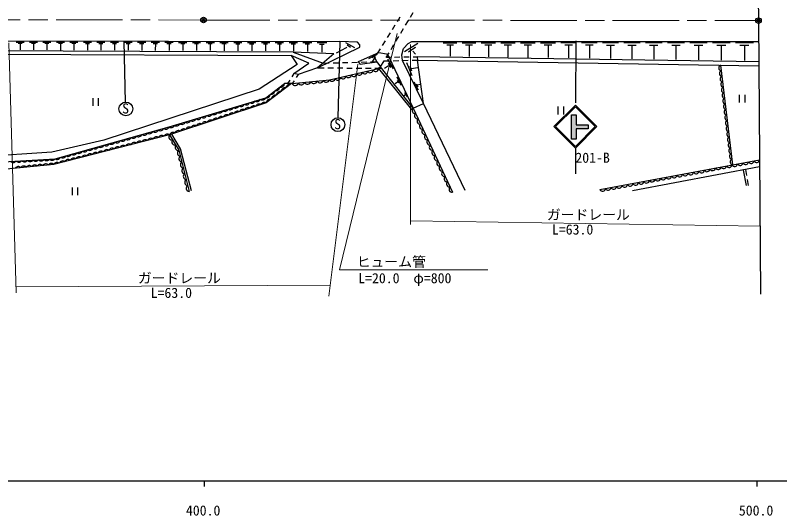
# Model space of a CAD drawing. Units: millimetres, scale not verified. Extents: x 40000 to 680000, y 20000 to 380000.
# Drawn here: x 433869 to 572118, y 198715 to 289210 of the extents above; entities that cross this region are included whole.
import ezdxf
from ezdxf.enums import TextEntityAlignment as Align

# ---------------------------------------------------------------- set-up
doc = ezdxf.new("R2010")
doc.units = ezdxf.units.MM
doc.header["$LTSCALE"] = 1000
doc.header["$PDMODE"] = 32
doc.header["$PDSIZE"] = 500
doc.linetypes.add('CHAIN', pattern=[18.5, 12, -1.5, 3.5, -1.5])
for name, color, linetype, lineweight in [('M-BGD', 7, 'Continuous', 25), ('M-BMK', 2, 'CHAIN', 13), ('M-BMK-SRVR', 3, 'Continuous', 25), ('M-STR-HTXT', 7, 'Continuous', 13), ('M-STR-STRC', 7, 'Continuous', 25), ('M-TTL-BAND', 7, 'Continuous', 25)]:
    doc.layers.add(name, color=color, linetype=linetype, lineweight=lineweight)
doc.layers.add('M-OTRS', color=6, linetype='Continuous')
doc.styles.add('ＭＳ ゴシック', font='')
doc.styles.get('ＭＳ ゴシック').set_extended_font_data('MS Gothic')

msp = doc.modelspace()

# ---------------------------------------------------------------- hatches: boundary and pattern name
at = {"layer": 'M-BGD'}
for points in [[(534480, 271232), (535279, 271232), (535279, 269375), (537497, 269375), (537497, 268655), (535311, 268655), (535311, 266814), (534480, 266814)], [(535311, 266814), (535311, 268655), (537497, 268655), (537497, 269375), (535279, 269375), (535279, 271232), (534480, 271232), (534480, 266814)], [(535311, 266814), (535311, 268655), (537497, 268655), (537497, 269375), (535279, 269375), (535279, 271232), (534480, 271232), (534480, 266814)], [(535311, 266814), (535311, 268655), (537497, 268655), (537497, 269375), (535279, 269375), (535279, 271232), (534480, 271232), (534480, 266814)], [(535311, 266814), (535311, 268655), (537497, 268655), (537497, 269375), (535279, 269375), (535279, 271232), (534480, 271232), (534480, 266814)], [(535311, 266814), (535311, 268655), (537497, 268655), (537497, 269375), (535279, 269375), (535279, 271232), (534480, 271232), (534480, 266814)]]:
    msp.add_hatch(color=256, dxfattribs=at).paths.add_polyline_path(points)

# ---------------------------------------------------------------- linework, layer by layer
for p, q in [((505331, 288877), (505846, 289734)), ((502967, 288064), (503495, 288913)), ((504455, 287421), (504970, 288278)), ((502068, 286620), (502597, 287469)), ((503579, 285964), (504094, 286821)), ((501170, 285177), (501699, 286026)), ((502703, 284507), (503218, 285364)), ((390974, 284667), (492538, 284460)), ((434027, 284379), (435451, 284376)), ((434383, 284165), (435094, 284164)), ((434738, 284164), (434736, 282954)), ((436448, 284374), (437877, 284371)), ((436805, 284159), (437519, 284158)), ((437162, 284159), (437159, 282944)), ((438874, 284369), (440308, 284367)), ((439232, 284154), (439949, 284152)), ((439590, 284153), (439588, 282934)), ((441305, 284364), (442744, 284362)), ((441664, 284148), (442384, 284147)), ((442024, 284147), (442021, 282925)), ((443741, 284360), (445185, 284357)), ((444102, 284142), (444823, 284141)), ((444462, 284142), (444460, 282915)), ((446182, 284355), (447631, 284352)), ((446544, 284137), (447268, 284135)), ((446906, 284136), (446903, 282905)), ((448628, 284350), (450082, 284347)), ((448991, 284131), (449718, 284129)), ((449354, 284130), (449352, 282895)), ((451079, 284345), (452538, 284342)), ((451443, 284125), (452173, 284124)), ((451808, 284124), (451805, 282885)), ((453503, 284493), (453755, 273488)), ((453535, 284340), (454999, 284337)), ((453901, 284119), (454632, 284118)), ((454266, 284119), (454264, 282874)), ((455996, 284335), (457465, 284332)), ((456363, 284114), (457097, 284112)), ((456730, 284113), (456728, 282864)), ((458462, 284330), (459936, 284327)), ((458830, 284108), (459567, 284106)), ((459199, 284107), (459196, 282854)), ((460934, 284324), (462412, 284321)), ((461303, 284102), (462042, 284100)), ((461672, 284101), (461670, 282844)), ((463410, 284319), (464894, 284316)), ((463780, 284096), (464522, 284095)), ((464151, 284095), (464149, 282834)), ((465891, 284314), (467380, 284311)), ((466263, 284090), (467007, 284089)), ((466635, 284090), (466633, 282824)), ((468378, 284309), (469872, 284306)), ((468751, 284084), (469498, 284083)), ((469124, 284084), (469122, 282814)), ((470869, 284304), (472368, 284301)), ((471244, 284079), (471993, 284077)), ((471618, 284078), (471616, 282803)), ((473366, 284299), (474870, 284296)), ((473741, 284073), (474494, 284071)), ((474118, 284072), (474115, 282793)), ((475868, 284294), (477377, 284291)), ((476245, 284067), (476999, 284065)), ((476622, 284066), (476619, 282783)), ((478375, 284289), (479889, 284286)), ((478753, 284061), (479510, 284059)), ((479131, 284060), (479129, 282773)), ((480887, 284284), (482406, 284281)), ((481266, 284055), (482026, 284054)), ((481646, 284054), (481643, 282762)), ((483403, 284279), (484930, 284276)), ((483784, 284049), (484548, 284047)), ((484166, 284048), (484163, 282750)), ((485879, 284274), (487509, 284270)), ((486286, 284028), (487101, 284027)), ((486693, 284027), (486691, 282642)), ((488456, 284268), (490193, 284265)), ((488889, 284007), (489758, 284005)), ((489324, 284006), (489321, 282529)), ((492538, 284460), (492194, 270694)), ((493615, 284260), (495206, 283394)), ((493872, 283850), (494469, 283417)), ((500272, 283734), (500800, 284583)), ((501827, 283050), (502342, 283907)), ((506664, 284093), (504265, 282572)), ((505600, 284445), (568310, 284480)), ((511282, 284248), (513716, 284249)), ((511891, 283883), (513108, 283884)), ((512499, 283883), (512501, 281814)), ((514690, 284250), (517177, 284251)), ((515312, 283877), (516555, 283878)), ((515933, 283877), (515935, 281763)), ((518150, 284252), (520691, 284253)), ((518785, 283871), (520056, 283872)), ((519421, 283871), (519422, 281711)), ((521664, 284254), (524261, 284255)), ((522313, 283865), (523612, 283865)), ((522962, 283865), (522964, 281658)), ((525233, 284256), (527885, 284257)), ((525896, 283858), (527222, 283859)), ((526559, 283859), (526560, 281604)), ((528857, 284258), (531566, 284259)), ((529534, 283852), (530889, 283852)), ((530212, 283852), (530213, 281549)), ((532537, 284260), (535304, 284261)), ((533229, 283845), (534613, 283846)), ((533921, 283845), (533922, 281494)), ((535264, 284618), (535204, 273403)), ((536275, 284262), (539100, 284263)), ((536981, 283838), (538394, 283839)), ((537688, 283839), (537689, 281437)), ((540070, 284264), (542955, 284266)), ((540792, 283832), (542234, 283832)), ((541513, 283832), (541514, 281380)), ((543925, 284266), (546870, 284268)), ((544662, 283825), (546134, 283826)), ((545398, 283825), (545399, 281322)), ((547840, 284268), (550846, 284270)), ((548592, 283818), (550095, 283819)), ((549343, 283818), (549345, 281263)), ((551815, 284271), (554884, 284272)), ((552582, 283811), (554117, 283812)), ((553350, 283811), (553351, 281203)), ((555852, 284273), (558984, 284275)), ((556635, 283803), (558201, 283804)), ((557418, 283804), (557420, 281142)), ((559952, 284275), (563148, 284277)), ((560751, 283796), (562349, 283797)), ((561550, 283797), (561552, 281080)), ((564116, 284277), (567377, 284279)), ((564931, 283789), (566562, 283790)), ((565747, 283789), (565748, 281017)), ((428136, 282206), (483747, 281915)), ((484099, 282552), (489521, 280555)), ((499374, 282291), (499902, 283140)), ((500950, 281593), (501466, 282450)), ((505763, 282724), (506266, 282185)), ((493038, 280650), (494038, 280677)), ((494737, 280696), (495737, 280723)), ((496260, 280342), (499254, 280818)), ((496437, 280742), (497436, 280769)), ((498136, 280788), (499254, 280818)), ((498393, 281552), (499025, 281864)), ((498444, 280797), (499004, 281696)), ((498853, 281606), (499181, 280943)), ((499254, 280818), (499933, 279901)), ((499933, 279901), (500590, 280993)), ((500562, 280948), (501523, 280976)), ((500984, 281650), (501724, 281657)), ((501185, 281296), (502226, 279529)), ((502222, 280997), (503222, 281026)), ((502424, 281664), (503424, 281673)), ((503922, 281046), (504921, 281076)), ((504124, 281680), (505124, 281690)), ((505621, 281096), (506581, 281124)), ((505824, 281696), (506563, 281703)), ((568338, 280778), (506563, 281703)), ((507704, 273239), (506581, 281124)), ((488514, 279698), (489722, 279693)), ((489521, 280555), (490639, 280585)), ((490422, 279690), (491422, 279685)), ((491339, 280604), (492338, 280631)), ((492122, 279682), (493122, 279678)), ((493822, 279675), (494822, 279671)), ((495522, 279668), (496522, 279663)), ((497222, 279660), (498222, 279656)), ((498922, 279653), (500131, 279648)), ((501360, 280055), (500635, 279564)), ((501325, 280547), (501817, 279763)), ((504629, 280644), (505577, 278292)), ((505206, 280099), (505555, 279153)), ((505524, 279558), (506595, 279772)), ((561424, 280207), (563597, 262182)), ((484242, 278654), (483869, 278058)), ((485046, 278491), (484692, 277967)), ((502846, 278066), (503601, 276574)), ((483945, 276864), (482544, 276872)), ((483497, 277465), (483123, 276868)), ((484299, 277387), (483945, 276864)), ((502997, 277131), (502555, 276834)), ((502935, 277474), (503185, 276996)), ((506778, 275640), (506022, 277122)), ((506357, 276833), (506669, 276295)), ((504269, 275255), (504721, 274469)), ((504430, 274823), (504170, 274615)), ((505821, 272396), (512944, 257213)), ((531296, 269069), (535157, 272930)), ((531593, 269069), (535157, 272633)), ((535157, 272930), (539018, 269069)), ((535157, 272633), (538721, 269069)), ((534480, 271232), (535279, 271232)), ((534480, 266814), (534480, 271232)), ((535279, 271232), (535279, 269375)), ((535157, 265208), (531296, 269069)), ((535157, 265505), (531593, 269069)), ((539018, 269069), (535157, 265208)), ((538721, 269069), (535157, 265505)), ((535279, 269375), (537497, 269375)), ((537497, 268655), (535311, 268655)), ((535311, 268655), (535311, 266814)), ((537497, 269375), (537497, 268655)), ((535311, 266814), (534480, 266814)), ((535157, 265208), (535157, 260521)), ((539607, 257690), (568470, 263095)), ((568479, 261786), (545516, 257440)), ((565903, 261298), (566101, 260219)), ((565518, 261225), (566051, 258444)), ((566227, 259531), (566425, 258452))]:
    msp.add_line(p, q, dxfattribs=at)
for points in [[(491498, 282236), (488514, 279698), (496185, 283472), (496185, 283875), (495763, 284349), (492538, 284460)], [(493825, 283429), (493685, 283347), (491883, 282340)], [(515225, 257542), (507704, 273239), (503903, 281041), (503751, 282057), (504094, 283212), (504897, 284125), (505600, 284445)], [(491498, 282236), (484099, 282552), (428586, 282780), (426901, 283332), (391174, 283214)], [(496260, 280342), (495963, 280865), (499593, 282491), (500974, 282222), (501454, 281684), (505821, 272396), (499933, 279901), (499558, 279561), (505535, 272174), (505821, 272396), (507704, 273239)], [(497808, 281388), (497909, 281481), (499376, 282191)], [(506266, 283379), (506138, 283332), (504956, 282560)], [(488514, 279698), (485046, 278491), (484242, 278654), (486973, 280558), (483747, 281915), (484864, 280292), (477966, 275868), (449859, 266653), (440485, 264438), (427701, 263634), (413086, 262995), (402423, 263943), (391654, 263205), (385642, 263179), (372848, 258091)], [(506563, 281703), (506581, 281124), (568343, 280091)], [(483945, 276864), (490703, 277561), (499558, 279561)], [(377514, 258200), (377760, 258217), (387730, 261623), (393067, 261149), (397718, 262097), (413885, 261669), (441077, 263268), (461693, 269015), (479163, 274307), (482544, 276872)], [(483826, 276864), (479261, 273361), (461774, 267602), (440839, 262226), (432873, 261456), (419054, 260820), (396582, 260978), (391732, 260008), (387397, 260569), (380182, 257989)], [(506519, 276554), (506677, 276630), (507114, 276740)], [(461774, 267602), (463465, 264790), (465308, 257365)], [(465747, 257488), (463763, 265036), (462174, 267733)]]:
    msp.add_lwpolyline(points, dxfattribs=at)
for centre in [(453874, 272273), (492219, 269434)]:
    msp.add_circle(centre, 1250, dxfattribs=at)
for centre, radius, start, end in [((498056, 279343), 518, 205.88809, 359.56599), ((499040, 279565), 518, 205.88809, 359.56599), ((561601, 279720), 518, 110.03338, 263.7134), ((492153, 278010), 518, 205.88809, 359.56599), ((493137, 278232), 518, 205.88809, 359.56599), ((494121, 278454), 518, 205.88809, 359.56599), ((495105, 278676), 518, 205.88809, 359.56599), ((496089, 278898), 518, 205.88809, 359.56599), ((497072, 279121), 518, 205.88809, 359.56599), ((561722, 278719), 518, 110.03338, 263.7134), ((561843, 277718), 518, 110.03338, 263.7134), ((481857, 276900), 688, 256.71924, 357.66048), ((483697, 276088), 787, 80.53305, 174.46931), ((484488, 277121), 601, 205.41138, 346.37805), ((485614, 277238), 601, 205.41138, 346.37805), ((486741, 277354), 601, 205.41138, 346.37805), ((487867, 277470), 601, 205.41138, 346.37805), ((488993, 277586), 601, 205.41138, 346.37805), ((490120, 277703), 601, 205.41138, 346.37805), ((491169, 277787), 518, 205.88809, 359.56599), ((561964, 276716), 518, 110.03338, 263.7134), ((480166, 275618), 688, 256.71924, 357.66048), ((481011, 276259), 688, 256.71924, 357.66048), ((481871, 274687), 787, 80.53305, 174.46931), ((482784, 275387), 787, 80.53305, 174.46931), ((562084, 275715), 518, 110.03338, 263.7134), ((562205, 274714), 518, 110.03338, 263.7134), ((477595, 274238), 639, 234.36292, 339.34429), ((478565, 274533), 639, 234.36292, 339.34429), ((479321, 274976), 688, 256.71924, 357.66048), ((480045, 273285), 787, 80.53305, 174.46931), ((480958, 273986), 787, 80.53305, 174.46931), ((562326, 273712), 518, 110.03338, 263.7134), ((472742, 272768), 639, 234.36292, 339.34429), ((473712, 273062), 639, 234.36292, 339.34429), ((474683, 273356), 639, 234.36292, 339.34429), ((475653, 273650), 639, 234.36292, 339.34429), ((475985, 271863), 648, 56.12886, 160.33078), ((476624, 273944), 639, 234.36292, 339.34429), ((476957, 272183), 648, 56.12886, 160.33078), ((477928, 272503), 648, 56.12886, 160.33078), ((478900, 272823), 648, 56.12886, 160.33078), ((506173, 271983), 543, 130.42914, 279.83298), ((562446, 272711), 518, 110.03338, 263.7134), ((467889, 271298), 639, 234.36292, 339.34429), ((468860, 271592), 639, 234.36292, 339.34429), ((469830, 271886), 639, 234.36292, 339.34429), ((470801, 272180), 639, 234.36292, 339.34429), ((471771, 272474), 639, 234.36292, 339.34429), ((472099, 270583), 648, 56.12886, 160.33078), ((473071, 270903), 648, 56.12886, 160.33078), ((474042, 271223), 648, 56.12886, 160.33078), ((475014, 271543), 648, 56.12886, 160.33078), ((506619, 271034), 543, 130.42914, 279.83298), ((562567, 271709), 518, 110.03338, 263.7134), ((562688, 270708), 518, 110.03338, 263.7134), ((463036, 269828), 639, 234.36292, 339.34429), ((464007, 270122), 639, 234.36292, 339.34429), ((464977, 270416), 639, 234.36292, 339.34429), ((465948, 270710), 639, 234.36292, 339.34429), ((466918, 271004), 639, 234.36292, 339.34429), ((467242, 268983), 648, 56.12886, 160.33078), ((468213, 269303), 648, 56.12886, 160.33078), ((469185, 269623), 648, 56.12886, 160.33078), ((470156, 269943), 648, 56.12886, 160.33078), ((471128, 270263), 648, 56.12886, 160.33078), ((507064, 270085), 543, 130.42914, 279.83298), ((562809, 269707), 518, 110.03338, 263.7134), ((459133, 268710), 644, 233.30963, 337.84047), ((460115, 268984), 644, 233.30963, 337.84047), ((461097, 269258), 644, 233.30963, 337.84047), ((462066, 269534), 639, 234.36292, 339.34429), ((463356, 267704), 648, 56.12886, 160.33078), ((464327, 268023), 648, 56.12886, 160.33078), ((465299, 268343), 648, 56.12886, 160.33078), ((466270, 268663), 648, 56.12886, 160.33078), ((507509, 269136), 543, 130.42914, 279.83298), ((507954, 268187), 543, 130.42914, 279.83298), ((562929, 268705), 518, 110.03338, 263.7134), ((453243, 267069), 644, 233.30963, 337.84047), ((454224, 267342), 644, 233.30963, 337.84047), ((455206, 267616), 644, 233.30963, 337.84047), ((456188, 267890), 644, 233.30963, 337.84047), ((457170, 268163), 644, 233.30963, 337.84047), ((458151, 268437), 644, 233.30963, 337.84047), ((458385, 266314), 655, 52.58032, 156.22292), ((459382, 266570), 655, 52.58032, 156.22292), ((460379, 266826), 655, 52.58032, 156.22292), ((461376, 267082), 655, 52.58032, 156.22292), ((462204, 267223), 574, 138.65193, 283.39825), ((462384, 267384), 648, 56.12886, 160.33078), ((508399, 267238), 543, 130.42914, 279.83298), ((563050, 267704), 518, 110.03338, 263.7134), ((563171, 266703), 518, 110.03338, 263.7134), ((448334, 265700), 644, 233.30963, 337.84047), ((449316, 265974), 644, 233.30963, 337.84047), ((450298, 266248), 644, 233.30963, 337.84047), ((451279, 266521), 644, 233.30963, 337.84047), ((452261, 266795), 644, 233.30963, 337.84047), ((453401, 265034), 655, 52.58032, 156.22292), ((454398, 265290), 655, 52.58032, 156.22292), ((455395, 265546), 655, 52.58032, 156.22292), ((456392, 265802), 655, 52.58032, 156.22292), ((457388, 266058), 655, 52.58032, 156.22292), ((462768, 266285), 574, 138.65193, 283.39825), ((463332, 265348), 574, 138.65193, 283.39825), ((508844, 266289), 543, 130.42914, 279.83298), ((509290, 265340), 543, 130.42914, 279.83298), ((563291, 265701), 518, 110.03338, 263.7134), ((443425, 264332), 644, 233.30963, 337.84047), ((444407, 264606), 644, 233.30963, 337.84047), ((445389, 264879), 644, 233.30963, 337.84047), ((446371, 265153), 644, 233.30963, 337.84047), ((447420, 263498), 655, 52.58032, 156.22292), ((447352, 265427), 644, 233.30963, 337.84047), ((448417, 263754), 655, 52.58032, 156.22292), ((449413, 264010), 655, 52.58032, 156.22292), ((450410, 264266), 655, 52.58032, 156.22292), ((451407, 264522), 655, 52.58032, 156.22292), ((452404, 264778), 655, 52.58032, 156.22292), ((463765, 264302), 573, 121.53305, 266.34814), ((509735, 264391), 543, 130.42914, 279.83298), ((563412, 264700), 518, 110.03338, 263.7134), ((563533, 263698), 518, 110.03338, 263.7134), ((433501, 263207), 634, 220.63964, 326.09328), ((434508, 263266), 634, 220.63964, 326.09328), ((435515, 263326), 634, 220.63964, 326.09328), ((436522, 263385), 634, 220.63964, 326.09328), ((437530, 263444), 634, 220.63964, 326.09328), ((438537, 263503), 634, 220.63964, 326.09328), ((439544, 263563), 634, 220.63964, 326.09328), ((440551, 263622), 634, 220.63964, 326.09328), ((441462, 263785), 644, 233.30963, 337.84047), ((442435, 262218), 655, 52.58032, 156.22292), ((442444, 264059), 644, 233.30963, 337.84047), ((443432, 262474), 655, 52.58032, 156.22292), ((444429, 262730), 655, 52.58032, 156.22292), ((445426, 262986), 655, 52.58032, 156.22292), ((446423, 263242), 655, 52.58032, 156.22292), ((464028, 263241), 573, 121.53305, 266.34814), ((510180, 263442), 543, 130.42914, 279.83298), ((510625, 262493), 543, 130.42914, 279.83298), ((563653, 262697), 518, 110.03338, 263.7134), ((565959, 262747), 520, 203.98308, 357.22791), ((566955, 262933), 520, 203.98308, 357.22791), ((567950, 263120), 520, 203.98308, 357.22791), ((434403, 261227), 625, 42.4114, 148.63258), ((435399, 261323), 625, 42.4114, 148.63258), ((436394, 261419), 625, 42.4114, 148.63258), ((437390, 261515), 625, 42.4114, 148.63258), ((438386, 261612), 625, 42.4114, 148.63258), ((439382, 261708), 625, 42.4114, 148.63258), ((440377, 261804), 625, 42.4114, 148.63258), ((441438, 261962), 655, 52.58032, 156.22292), ((464291, 262180), 573, 121.53305, 266.34814), ((464554, 261119), 573, 121.53305, 266.34814), ((511070, 261544), 543, 130.42914, 279.83298), ((558992, 261443), 520, 203.98308, 357.22791), ((559988, 261629), 520, 203.98308, 357.22791), ((560983, 261815), 520, 203.98308, 357.22791), ((561978, 262002), 520, 203.98308, 357.22791), ((562974, 262188), 520, 203.98308, 357.22791), ((563969, 262374), 520, 203.98308, 357.22791), ((564964, 262561), 520, 203.98308, 357.22791), ((464818, 260059), 573, 121.53305, 266.34814), ((511515, 260595), 543, 130.42914, 279.83298), ((511961, 259646), 543, 130.42914, 279.83298), ((551030, 259952), 520, 203.98308, 357.22791), ((552026, 260138), 520, 203.98308, 357.22791), ((553021, 260324), 520, 203.98308, 357.22791), ((554016, 260511), 520, 203.98308, 357.22791), ((555011, 260697), 520, 203.98308, 357.22791), ((556007, 260884), 520, 203.98308, 357.22791), ((557002, 261070), 520, 203.98308, 357.22791), ((557997, 261256), 520, 203.98308, 357.22791), ((465081, 258998), 573, 121.53305, 266.34814), ((512406, 258697), 543, 130.42914, 279.83298), ((544063, 258647), 520, 203.98308, 357.22791), ((545059, 258834), 520, 203.98308, 357.22791), ((546054, 259020), 520, 203.98308, 357.22791), ((547049, 259206), 520, 203.98308, 357.22791), ((548044, 259393), 520, 203.98308, 357.22791), ((549040, 259579), 520, 203.98308, 357.22791), ((550035, 259765), 520, 203.98308, 357.22791), ((465344, 257937), 573, 121.53305, 266.34814), ((512851, 257748), 543, 130.42914, 279.83298), ((540082, 257902), 520, 203.98308, 357.22791), ((541078, 258088), 520, 203.98308, 357.22791), ((542073, 258275), 520, 203.98308, 357.22791), ((543068, 258461), 520, 203.98308, 357.22791)]:
    msp.add_arc(centre, radius, start, end, dxfattribs=at)
at = {"layer": 'M-BMK'}
for p, q in [((367272, 288435), (467904, 288353)), ((467904, 288353), (568282, 288253))]:
    msp.add_line(p, q, dxfattribs=at)
at = {"layer": 'M-BMK-SRVR'}
for p, q in [((567970, 330045), (568282, 288253)), ((568282, 288253), (568651, 238792))]:
    msp.add_line(p, q, dxfattribs=at)
for centre in [(467904, 288353), (568282, 288253)]:
    msp.add_circle(centre, 500, dxfattribs=at)
for p in [(467904, 288353), (568282, 288253)]:
    msp.add_point(p, dxfattribs=at)
at = {"layer": 'M-OTRS'}
msp.add_point((568282, 288253), dxfattribs=at)
at = {"layer": 'M-STR-HTXT'}
for p, q in [((502946, 285934), (492532, 243177)), ((432673, 284240), (434028, 239028)), ((505317, 283902), (505317, 251390)), ((495834, 280346), (490585, 238436)), ((505402, 252067), (568559, 251074)), ((492532, 243177), (519323, 243181)), ((490839, 240383), (433995, 240127))]:
    msp.add_line(p, q, dxfattribs=at)
at = {"layer": 'M-STR-STRC'}
for p, q in [((447892, 274251), (447892, 272851)), ((448942, 272851), (448942, 274251)), ((564791, 274828), (564791, 273428)), ((565841, 273428), (565841, 274828)), ((532001, 272695), (532001, 271295)), ((533051, 271295), (533051, 272695)), ((444159, 258077), (444159, 256677)), ((445209, 256677), (445209, 258077))]:
    msp.add_line(p, q, dxfattribs=at)
at = {"layer": 'M-TTL-BAND'}
for p, q in [((40000, 205000), (579000, 205000)), ((468000, 205000), (468000, 204000)), ((568000, 205000), (568000, 204000))]:
    msp.add_line(p, q, dxfattribs=at)

# ---------------------------------------------------------------- texts
at = {"layer": 'M-BGD', "style": 'ＭＳ ゴシック'}
for s, p in [('S', (453196, 270899)), ('S', (491540, 268060)), ('201-B', (535157, 261991))]:
    msp.add_text(s, height=1833, dxfattribs=at).set_placement(p, align=Align.BOTTOM_LEFT)
at = {"layer": 'M-STR-HTXT', "style": 'ＭＳ ゴシック'}
for s, p in [('ガードレール', (530001, 251680)), ('L=63.0', (530922, 249011)), ('ヒューム管', (495627, 243177)), ('ガードレール', (456045, 240226)), ('L=20.0\u3000φ=800', (495885, 240209)), ('L=63.0', (458350, 237558))]:
    msp.add_text(s, height=1833, dxfattribs=at).set_placement(p, align=Align.BOTTOM_LEFT)
at = {"layer": 'M-TTL-BAND', "style": 'ＭＳ ゴシック'}
for s, p in [('400.0', (467844, 198195)), ('500.0', (567844, 198195))]:
    msp.add_text(s, height=1833, dxfattribs=at).set_placement(p, align=Align.BOTTOM_CENTER)

doc.saveas('drawing.dxf')
